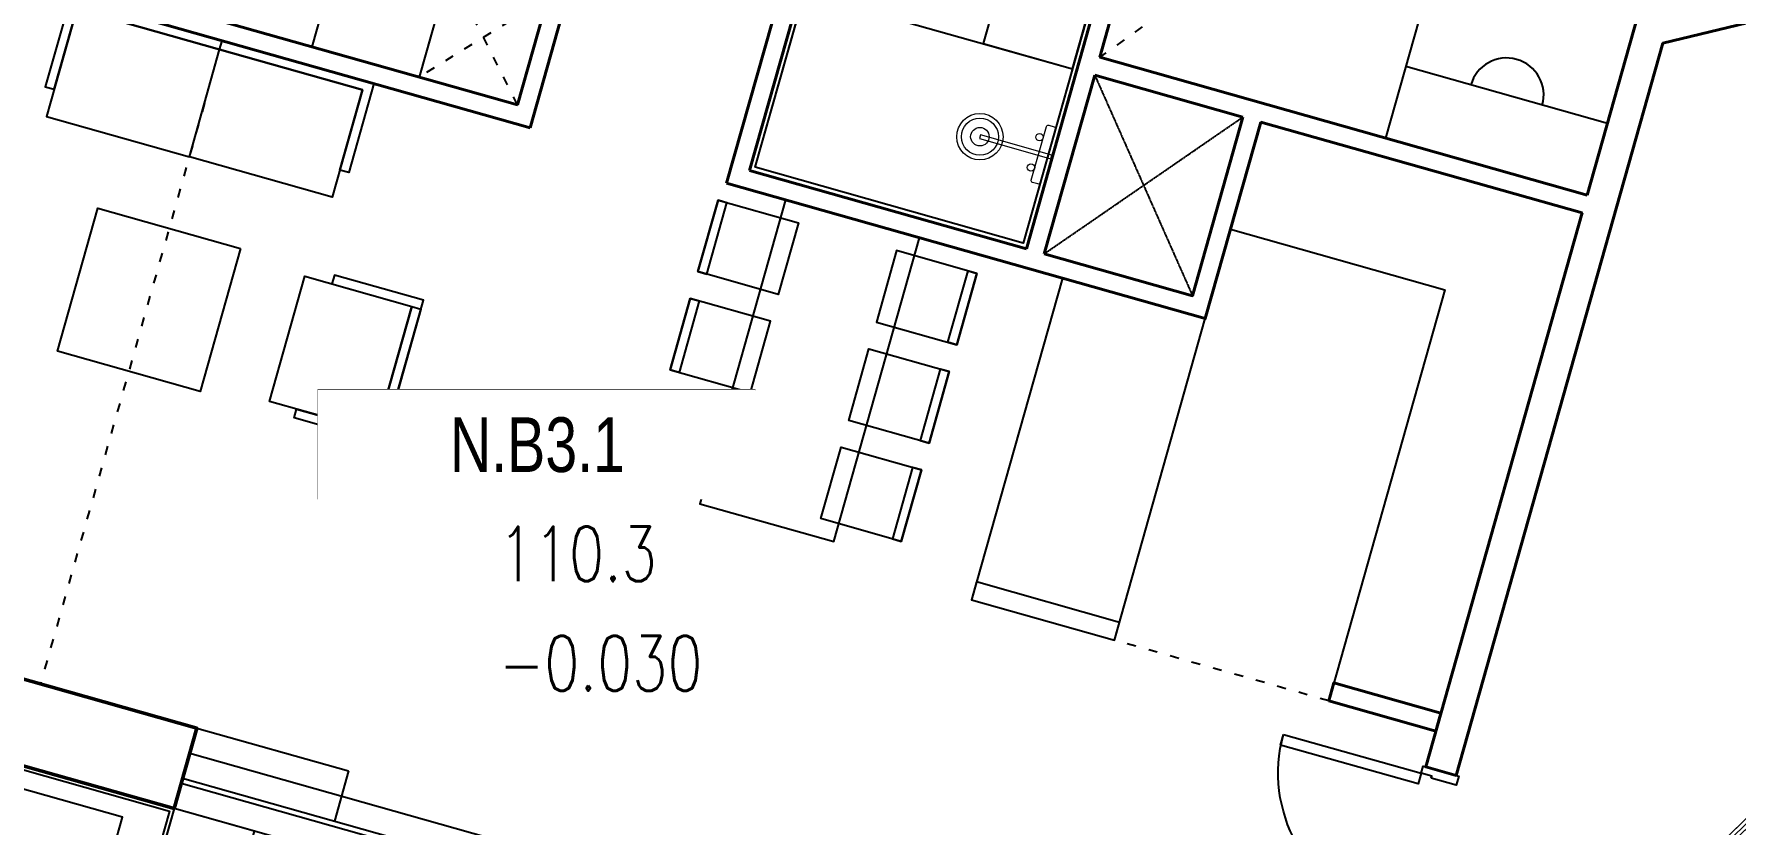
# Model space of a CAD drawing. Header units: millimetres. Extents: x -361679452 to 361242511, y -278557090 to 278849308.
# Drawn here: x 138486 to 147657, y 147365 to 151625 of the extents above; entities that cross this region are included whole.
import ezdxf
from ezdxf.enums import TextEntityAlignment as Align
from ezdxf.xclip import XClip

# ---------------------------------------------------------------- set-up
doc = ezdxf.new("R2010")
doc.units = ezdxf.units.MM
doc.header["$MEASUREMENT"] = 0
doc.header["$XCLIPFRAME"] = 0
doc.set_wipeout_variables(frame=1)
for name, pattern in [('220126_HDN_HBA typical plan$0$HIDDEN', [0.375, 0.25, -0.125]), ('ACAD_ISO03W100', [30, 12, -18]), ('HIDDEN', [0.375, 0.25, -0.125]), ('Xref_ST_MBDV Cot vach 30.7.2022$0$HIDDEN', [0.375, 0.25, -0.125])]:
    doc.linetypes.add(name, pattern=pattern)
for name, color, linetype in [('A-_FURN----_E-_N', 251, 'Continuous'), ('A-ANNO-ROOM', 50, 'Continuous'), ('IDEA - dim', 251, 'Continuous'), ('KT-Net manh', 139, 'Continuous'), ('KT-Tuong', 1, 'Continuous'), ('Xref_ST_MBDV Cot vach 30.7.2022$0$KT-Khuat', 9, 'Xref_ST_MBDV Cot vach 30.7.2022$0$HIDDEN')]:
    doc.layers.add(name, color=color, linetype=linetype)
for name, color, linetype, lineweight in [('A-NoiThat', 39, 'Continuous', 13), ('CUA', 37, 'Continuous', 13), ('KT-Chuviet', 255, 'Continuous', 15), ('KT-Net cat', 1, 'Continuous', 40), ('KT-Net cot', 2, 'Continuous', 50), ('KT-Net thay', 7, 'Continuous', 15), ('KT-Net truc', 18, 'Continuous', 15)]:
    doc.layers.add(name, color=color, linetype=linetype, lineweight=lineweight)
doc.styles.add('220126_HDN_HBA typical plan$0$211210_HDN_HBA_TYPICAL PLAN CORE OPT 1$0$HBA-Text', font='GOTHIC.TTF')
doc.styles.add('font unicode ccu', font='arial.ttf')
doc.styles.add('ROMANS', font='ROMANS.SHX')

# ---------------------------------------------------------------- blocks, each defined once
blk = doc.blocks.new('A$C21AF0CCA')
at = {"layer": 'A-ANNO-ROOM', "insert": (1197.56892258345, 814.6835720778872), "char_height": 600, "attachment_point": 2, "rotation": 0.10542954816276216, "style": '220126_HDN_HBA typical plan$0$211210_HDN_HBA_TYPICAL PLAN CORE OPT 1$0$HBA-Text'}
blk.add_mtext_dynamic_manual_height_columns('1-BR+', width=722857412.8743668, gutter_width=9765.624999999996, heights=[0], dxfattribs=at)
blk = doc.blocks.new('dc')
for points in [[(-1100, -40), (-1110, -40), (-1110, -100), (-1150, -100), (-1150, 100), (-1100, 100)], [(-50, -40), (-40, -40), (-40, -100), (0, -100), (0, 100), (-50, 100)], [(-1109.999999999985, -400), (-1109.999999999985, -100), (-1049.999999999985, -100), (-1049.999999999985, -400)], [(-39.99999999998545, -869.9999999999709), (-39.99999999998545, -99.9999999999709), (-99.99999999998545, -99.9999999999709), (-99.99999999998545, -869.9999999999709)]]:
    blk.add_lwpolyline(points, close=True)
for centre, radius, start, end in [((-1110.000000000029, -99.9999999999709), 300.0000000000291, 270, 0), ((-40.0000000000291, -100.0000000000873), 769.9999999999345, 180, 270)]:
    blk.add_arc(centre, radius, start, end)
blk = doc.blocks.new('A$C2A980E36')
at = {"ltscale": 0.5}
blk.add_lwpolyline([(-10, 0), (10, 0), (10, 400), (-10, 400)], close=True, dxfattribs=at)
blk.add_lwpolyline([(160, 60), (160, 30, -0.4142135623730916), (150, 20), (-150, 20, -0.4142135623730987), (-160, 30), (-160, 60.00000000000728, -0.414213562373095), (-150, 70.00000000000728), (150, 70, -0.4142135623730915)], format="xyb", close=True, dxfattribs=at)
for centre, radius in [((0, 400), 125), ((0, 400), 100), ((0, 400), 50), ((-85, 90.00000000000728), 20), ((85, 90), 20)]:
    blk.add_circle(centre, radius, dxfattribs=at)
blk = doc.blocks.new('*U53')
at = {"linetype": 'Continuous'}
for points in [[(-375.0000000000002, -849.9999999962746), (374.9999999999998, -849.9999999962748), (375.0000000000002, 850.0000000037252), (-374.9999999999998, 850.0000000037254)], [(-724.9999999999999, 750.0000000037254), (-274.9999999999999, 750.0000000037253), (-274.9999999999999, 350.0000000037253), (-724.9999999999999, 350.0000000037254)], [(-724.9999999999999, 350.0000000037254), (-674.9999999999999, 350.0000000037254), (-674.9999999999999, 750.0000000037254), (-724.9999999999999, 750.0000000037254)], [(725.0000000000001, 750.0000000037252), (275.0000000000001, 750.0000000037253), (275.0000000000001, 350.0000000037252), (725.0000000000001, 350.0000000037252)], [(725.0000000000001, 350.0000000037252), (675.0000000000001, 350.0000000037252), (675.0000000000001, 750.0000000037252), (725.0000000000001, 750.0000000037252)], [(-725, 200.0000000037254), (-274.9999999999999, 200.0000000037253), (-275.0000000000001, -199.9999999962747), (-725, -199.9999999962746)], [(-725, -199.9999999962746), (-675, -199.9999999962746), (-675, 200.0000000037254), (-725, 200.0000000037254)], [(725, 200.0000000037251), (275.0000000000001, 200.0000000037252), (274.9999999999999, -199.9999999962748), (725, -199.9999999962749)], [(725, -199.9999999962749), (675, -199.9999999962748), (675, 200.0000000037252), (725, 200.0000000037251)], [(-725.0000000000001, -749.9999999962746), (-275.0000000000001, -749.9999999962747), (-275.0000000000001, -349.9999999962747), (-725.0000000000001, -349.9999999962746)], [(-725.0000000000001, -349.9999999962746), (-675.0000000000001, -349.9999999962746), (-675.0000000000001, -749.9999999962746), (-725.0000000000001, -749.9999999962746)], [(724.9999999999999, -749.9999999962748), (274.9999999999999, -749.9999999962747), (274.9999999999999, -349.9999999962748), (724.9999999999999, -349.9999999962748)], [(724.9999999999999, -349.9999999962748), (674.9999999999999, -349.9999999962748), (674.9999999999999, -749.9999999962748), (724.9999999999999, -749.9999999962748)]]:
    blk.add_lwpolyline(points, close=True, dxfattribs=at)
blk = doc.blocks.new('32')
at = {"layer": 'A-_FURN----_E-_N', "linetype": 'Continuous'}
for points in [[(-2949.999243296785, 3050.735863824186), (-2949.999243296872, 3498.740897889322), (-2249.99924329693, 3498.740897889526), (-2249.999243296872, 3548.740897889526), (-2999.99924329693, 3548.740897889322), (-2999.999243296726, 3050.735863824215)], [(-2249.999243296785, 3050.735863824419), (-2249.99924329693, 3498.740897889526), (-2949.999243296872, 3498.740897889322), (-2949.999243297105, 3548.740897889322), (-2199.999243296872, 3548.740897889555), (-2199.999243296785, 3050.735863824448)], [(-2249.99924329693, 3498.740897889526), (-2249.999243296726, 2898.740897889496), (-2949.999243296785, 2898.740897889293), (-2949.999243296872, 3498.740897889322)], [(-3551.994209231823, 2924.996997976108), (-3999.999243296726, 2924.996997976021), (-3999.999243296494, 2124.996997975963), (-4049.999243296465, 2124.996997975904), (-4049.999243296814, 2974.996997975992), (-3551.994209231852, 2974.996997976137)], [(-3999.999243296726, 2924.996997976021), (-3399.999243296901, 2924.996997976137), (-3399.999243296494, 2124.996997976166), (-3999.999243296494, 2124.996997975963)], [(-2999.999243296639, 2524.996997976225), (-2199.999243296581, 2524.996997976516), (-2199.999243296348, 1724.996997976486), (-2999.999243296319, 1724.996997976283)], [(-3551.994209231387, 1324.996997976108), (-3999.999243296144, 1324.996997975963), (-3999.999243296494, 2124.996997975963), (-4049.999243296465, 2124.996997975904), (-4049.999243296232, 1274.996997975933), (-3551.994209231416, 1274.996997976079)], [(-3999.999243296144, 1324.996997975963), (-3399.999243296261, 1324.996997976166), (-3399.999243296494, 2124.996997976166), (-3999.999243296494, 2124.996997975963)]]:
    blk.add_lwpolyline(points, close=True, dxfattribs=at)
at = {"layer": 'IDEA - dim'}
for p, q in [((-5649.999243296435, 9429.997420653453), (-5649.999243296435, 8299.997864108795)), ((-449.9996216861327, 3849.99780450949), (-170.0000000000291, 3849.99780450949)), ((-449.9996216861327, 2999.999943248855), (-449.9996216861327, 3849.99780450949)), ((-4149.999243296494, 3749.999347553254), (-4149.999243296552, 3199.99830142186)), ((-6149.999243296435, 3199.999347553923), (-4149.999243296581, 3199.99830142186)), ((-4149.999243296523, 2599.999347553661), (-6149.999243296581, 2599.998301422063))]:
    blk.add_line(p, q, dxfattribs=at)
for points in [[(-2249.999243296581, 9429.997420653308), (-5149.999243296494, 9429.997420653453), (-5149.999243296523, 7629.998889983239), (-4549.99822696617, 7629.998889983239), (-4549.998957006101, 8829.99742065322), (-2249.99924329661, 8829.997420653104)], [(-7249.999243296465, 6699.997864108896), (-7249.999243296523, 8299.997864108838), (-5249.999243296494, 8299.99786410878), (-5249.999243296552, 6699.998842267712)], [(-2249.999243296668, 7629.998889983181), (-4049.999243296581, 7629.998889983297), (-4049.999243296465, 6829.999390990837), (-2249.999243296697, 6829.99939099075)], [(-2249.999243296639, 6829.999390990692), (-2249.999243296668, 7629.998889983181), (-2349.999243296668, 7629.998889983181), (-2349.99924329661, 6829.999390990721)], [(-4174.99924329629, 6574.999943241812), (-4174.999243296406, 5074.999347553516), (-5149.999243296523, 5074.999347553457), (-5149.999243296465, 6574.999943241753)], [(-7.367634680122137e-08, 6599.99994324187), (-1.455191522836685e-11, 2999.999943248884), (-170.0000000000437, 2999.999943248884), (-170.0000000002037, 6599.999943241899)], [(-4149.999243296581, 3199.99830142186), (-4149.999243296494, 3749.999347553254), (-4749.999243296377, 3749.999347560122), (-4749.999243298415, 3199.998301429165), (-4149.999243296581, 3199.99830142186)]]:
    blk.add_lwpolyline(points, close=True, dxfattribs=at)
for points in [[(-6049.999243296348, 4949.998353728603), (-6049.999243296377, 5074.999347553603), (-7124.999243296494, 5074.999347553661), (-7124.999243296581, 6574.999943241812), (-4174.99924329629, 6574.999943241812), (-4174.999243296377, 5074.999347553545), (-5249.999243296435, 5074.999347553574), (-5249.999243296552, 4949.998772181236)], [(-5558.577887056759, 6074.999943191171), (-5149.999243296406, 6074.999943180665), (-5149.999243279439, 6574.999943180606), (-6224.999243296552, 6574.999943211253), (-6224.999243313519, 6074.999943211282), (-5841.420599531513, 6074.999943200746)]]:
    blk.add_lwpolyline(points, dxfattribs=at)
blk.add_arc((-5649.999243296494, 8864.997642381102), 199.9999999999998, 89.99999999916623, 269.9999999991662, dxfattribs=at)
at = {"layer": 'KT-Net cat'}
for p, q in [((-5249.999243296435, 9429.997420653483), (-6247.007619713651, 9429.997420653483)), ((-5249.999243296435, 9429.997420653483), (-5249.999243296465, 6699.996824542395)), ((-5149.999243296435, 9429.997420653483), (-5149.999243296494, 7629.998889983297)), ((-5149.999243296465, 7529.998889983297), (-5149.999243296465, 6699.996824542366)), ((-4049.999243296406, 6829.999390990954), (-4049.99924329629, 4949.999399860171)), ((-5249.999243296552, 6699.998842267712), (-7249.999243296465, 6699.997864108896)), ((-4149.999243296406, 6699.999319418377), (-5149.999243296494, 6699.998889982773)), ((-4149.999243296377, 6599.999943241724), (-7149.99924329661, 6599.999943241797)), ((-4149.999243296348, 6599.999943241724), (-4149.999243296406, 5049.999347553603)), ((-4149.999243296406, 5049.999347553603), (-5249.999243296406, 5049.998772181207)), ((-4049.99924329629, 4949.999399860171), (-5249.999243296552, 4949.998772181236)), ((-6199.999243296523, 3849.997804509578), (-4049.999243296581, 3849.997804509549)), ((-4049.999243296581, 3849.997804509549), (-4049.999243296494, 99.99639189087611)), ((-4149.999243296435, 3749.99934755369), (-6199.999243296639, 3749.998275268837)), ((-4149.999243296435, 3749.99934755369), (-4149.999243296435, 99.99629166563682))]:
    blk.add_line(p, q, dxfattribs=at)
for points in [[(-5149.999243296406, 9429.997420653483), (-2049.999243296494, 9429.997420653512), (-2049.999243296552, 9599.997420653526), (-6147.649083082084, 9599.997420653453), (-6553.42811871889, 10320.41330180627)], [(-4049.999243296435, 6829.999390990924), (-4049.999243296465, 7629.998889983326), (-5149.999243296494, 7629.998889983297)], [(-4149.999243296406, 6699.999390990954), (-4149.999243296435, 7529.998889983326), (-5149.999243296435, 7529.998889983297)]]:
    blk.add_lwpolyline(points, dxfattribs=at)
blk.add_lwpolyline([(-2249.99924329661, 8829.997420653133), (-2249.999243296581, 9429.997420653395), (-2349.999243296552, 9429.99742065338), (-2349.999243296552, 8829.997420653133)], close=True, dxfattribs=at)
at = {"layer": 'KT-Net cot'}
blk.add_lwpolyline([(-1.455191522836685e-11, 2999.999943248884), (-449.9996216861036, 2999.999943248913), (-449.9996216861327, 0), (0, 1.455191522836685e-11)], close=True, dxfattribs=at)
at = {"layer": 'KT-Net manh', "linetype": 'ACAD_ISO03W100', "ltscale": 4}
for p, q in [((-2249.99924329661, 8829.997420653104), (-2249.999243296639, 7629.998889983122)), ((-4149.999243296494, 3749.999347553254), (-4749.999243298385, 3199.998301429107)), ((-4749.999243296377, 3749.999347560093), (-4149.999243296697, 3199.998301421801)), ((-3699.999243296494, 2124.99699797605), (-449.9996216861327, 2124.996997976021))]:
    blk.add_line(p, q, dxfattribs=at)
blk.add_lwpolyline([(-7249.999243296581, 8299.99786410881), (-5249.999243296552, 6699.998842267683)], dxfattribs=at)
at = {"layer": 'Xref_ST_MBDV Cot vach 30.7.2022$0$KT-Khuat', "linetype": 'Xref_ST_MBDV Cot vach 30.7.2022$0$HIDDEN'}
for p, q in [((-5149.999243296494, 6699.998889982773), (-4149.999243296435, 7529.998889983326)), ((-4149.999243296406, 6699.999319418377), (-5149.999243296435, 7529.998889983297))]:
    blk.add_line(p, q, dxfattribs=at)
at = {"layer": 'A-_FURN----_E-_N', "xscale": -0.9999999999999992, "rotation": 359.9999999999764}
blk.add_blockref('dc', (-2049.999243296523, 9514.997391395154), dxfattribs=at)
at = {"layer": 'A-_FURN----_E-_N', "linetype": 'Continuous', "rotation": 270}
blk.add_blockref('*U53', (-3199.999243300161, 5654.99939099107), dxfattribs=at)
at = {"layer": 'A-NoiThat', "rotation": 180.0000000019398}
blk.add_blockref('A$C2A980E36', (-4662.499243297076, 6594.999943241783), dxfattribs=at)
blk = doc.blocks.new('*U56')
at = {"layer": 'A-_FURN----_E-_N', "linetype": 'Continuous'}
for points in [[(-899.9999999999709, 600), (-899.9999999999709, 1000), (-1349.999999999971, 1000), (-1349.999999999971, 600)], [(-900.0000000000291, -1000), (-900.0000000000291, 1000), (900.0000000000291, 1000), (900.0000000000291, -1000)], [(-880.0000000000291, -980), (-880.0000000000291, 980), (880.0000000000291, 980), (880.0000000000291, -980)], [(1350.000000000029, 600), (1350.000000000029, 1000), (900.0000000000291, 1000), (900.0000000000291, 600)]]:
    blk.add_lwpolyline(points, close=True, dxfattribs=at)
at = {"layer": 'A-_FURN----_E-_N', "linetype": '220126_HDN_HBA typical plan$0$HIDDEN', "ltscale": 500}
blk.add_lwpolyline([(-900.0000000000291, -1000), (-900.0000000000291, 1000), (900.0000000000291, 1000), (900.0000000000291, -1000)], close=True, dxfattribs=at)
at = {"layer": 'A-_FURN----_E-_N', "linetype": 'Continuous'}
for points in [[(-54.9999999999709, 580), (-54.9999999999709, 880), (-655.605454891891, 880), (-655.605454891891, 480), (-448.1151331290312, 480)], [(645.6054548844986, 580), (645.6054548844986, 880), (45.0000000000291, 880), (45.0000000000291, 580)], [(-880.0000000000291, 248.6659454330802), (-326.2632651105232, 580), (880.0000000000291, 580), (880.0000000000291, 480), (-326.2632651105232, 480), (-326.2632651105232, 580), (-326.2632651105232, 248.6659454330802), (-880.0000000000291, 248.6659454330802)]]:
    blk.add_lwpolyline(points, dxfattribs=at)
blk = doc.blocks.new('29')
at = {"layer": 'KT-Net cot'}
blk.add_lwpolyline([(-224.9998108057771, 3000.000056758028), (224.9998108059372, 3000.000056758028), (224.9998108059517, 1.455191522836685e-11), (-224.9998108057771, 0)], close=True, dxfattribs=at)
at = {"layer": 'KT-Tuong'}
blk.add_lwpolyline([(84.99999999998545, 5230.000056762816), (85.00000000016007, 3000.00005675797), (-85, 3000.000056757955), (-85, 6599.999999999956)], dxfattribs=at)
at = {"layer": 'IDEA - dim', "rotation": 90}
blk.add_blockref('*U56', (1224.99981089044, 2100.000056776102), dxfattribs=at)
blk = doc.blocks.new('*U123')
blk.add_line((-146.6025403784438, 32.67949192431114), (-622.9165150755389, 307.6794934344596))
for points in [[(-50, 0), (-699.5190554539831, 375.0000015101483), (-719.5190554539831, 340.3589853587708), (-70, -34.64101615137768)], [(-136.6025403784438, 49.99999999999999), (-156.6025403784438, 15.35898384862256), (-632.9165150755389, 290.3589853587708), (-612.9165150755389, 325.0000015101483)], [(-850.0000030202966, -200.0072450185651), (-790.0000030202966, -200.007245018565), (-790.0000030202966, -39.99999999999989), (-800.0000030202966, -39.99999999999989), (-800.0000030202966, 1.023181543615018e-13), (-850.0000030202966, 1.307398637919058e-13)], [(0, -200.0072450185651), (-60, -200.0072450185651), (-60, -40), (-50, -40), (-50, 0), (0, 0)]]:
    blk.add_lwpolyline(points, close=True)
at = {"linetype": 'HIDDEN'}
blk.add_arc((-50, 0), 750.0000030202966, 144.950468926476, 180, dxfattribs=at)
blk = doc.blocks.new('A$C300D0CFC')
at = {"layer": 'CUA', "extrusion": (3.654290467675971e-08, 6.970608144905129e-08, 0.999999999999997), "rotation": 74.22027725054747}
blk.add_blockref('*U123', (-3155.338684985566, -18498.62598810896, 0.028271493215553), dxfattribs=at)
blk = doc.blocks.new('TAG CAO DO SAN')
at = {"layer": 'KT-Net thay', "flags": 128}
blk.add_lwpolyline([(1526701.778855525, -266095.2298759429), (1526701.778855525, -266566.6584041911), (1527644.63591202, -266566.6584041911), (1527644.63591202, -266095.2298759429)], close=True, dxfattribs=at)
blk.add_wipeout([(1526701.778855525, -266095.2298759429), (1527644.6359120198, -266095.2298759429), (1527644.6359120198, -266566.65840419114), (1526701.778855525, -266566.65840419114)]).dxf.layer = 'KT-Net thay'
for points in [[(1526701.778855525, -266330.9441400666), (1527644.63591202, -266330.9441400666)], [(1526701.778855525, -266566.6584041911), (1527644.63591202, -266566.6584041911)]]:
    blk.add_lwpolyline(points, dxfattribs=at)
at = {"layer": 'KT-Chuviet', "color": 31, "style": 'ROMANS', "width": 0.75}
blk.add_text('DTTT:', height=117.8571320618522, dxfattribs=at).set_placement((1526748.92170835, -266507.8139601254))
at = {"layer": 'KT-Chuviet', "color": 31, "style": 'font unicode ccu', "width": 0.75}
blk.add_attdef('TÊNPHÒNG', text='', height=117.85713, dxfattribs=at).set_placement((1527175.308820772, -266213.4467624734), align=Align.MIDDLE_CENTER)
at = {"layer": 'KT-Chuviet', "color": 31, "ltscale": 15, "style": 'ROMANS', "width": 0.75, "flags": 8}
blk.add_attdef('CAO-DO', (1527091.943339912, -266507.7298381611), '', height=117.8571320618522, dxfattribs=at)

msp = doc.modelspace()

# ---------------------------------------------------------------- block references
at = {"layer": 'A-ANNO-ROOM'}
for p in [(-193366.6029767873, 192837.9996409905, 5.460855537377236e-05), (-194725.1126339572, 187914.7636662904, 5.460855537377236e-05), (-204628.500881133, 156603.4286092457, 5.461079910308954e-05)]:
    msp.add_blockref('A$C21AF0CCA', p, dxfattribs=at)
at = {"layer": 'IDEA - dim', "rotation": 254.2212141373278}
msp.add_blockref('32', (136353.3903113893, 148269.375164234, 1.239722895440761e-07), dxfattribs=at)
at = {"layer": 'KT-Net manh'}
msp.add_blockref('A$C300D0CFC', (151214.3225566336, 166269.4928270259, 1.240596680320932e-07), dxfattribs=at)
at = {"layer": 'KT-Tuong', "rotation": 254.2212141373278}
msp.add_blockref('29', (136414.5842676769, 148485.8931645746, 1.242394586947095e-07), dxfattribs=at)

# ---------------------------------------------------------------- next in the draw order: block references
at = {"layer": 'KT-Net truc'}
ref = msp.add_blockref('TAG CAO DO SAN', (-3676740.051889283, 814946.6178459141, -5.448442778046169e-05), dxfattribs=dict(at, xscale=2.5, yscale=2.5, zscale=2.5))
XClip(ref).set_block_clipping_path([(1526674.1636322693, -266330.9441400666), (1527644.6359120198, -266095.2298759429)])
ref.add_attrib('CAO-DO', '110.3', (140989.8064604977, 148677.2932505115, -5.448442778046169e-05), dxfattribs={"layer": 'KT-Chuviet', "color": 31, "ltscale": 15, "height": 294.6428301546305, "style": 'ROMANS', "width": 0.7500000000000001})
ref.add_attrib('CAO-DO', '-0.030', (140989.8064604977, 148088.0075902022, -5.448442778046169e-05), dxfattribs={"layer": 'KT-Chuviet', "color": 31, "ltscale": 15, "height": 294.6428301546305, "style": 'ROMANS', "width": 0.7500000000000001})
ref.add_attrib('TÊNPHÒNG', 'N.B3.1', dxfattribs={"layer": 'KT-Chuviet', "color": 31, "height": 294.642825, "style": 'font unicode ccu', "width": 0.7500000000000001}).set_placement((141198.2201626488, 149413.0009397307, -5.448442778046169e-05), align=Align.MIDDLE_CENTER)

doc.saveas('drawing.dxf')
